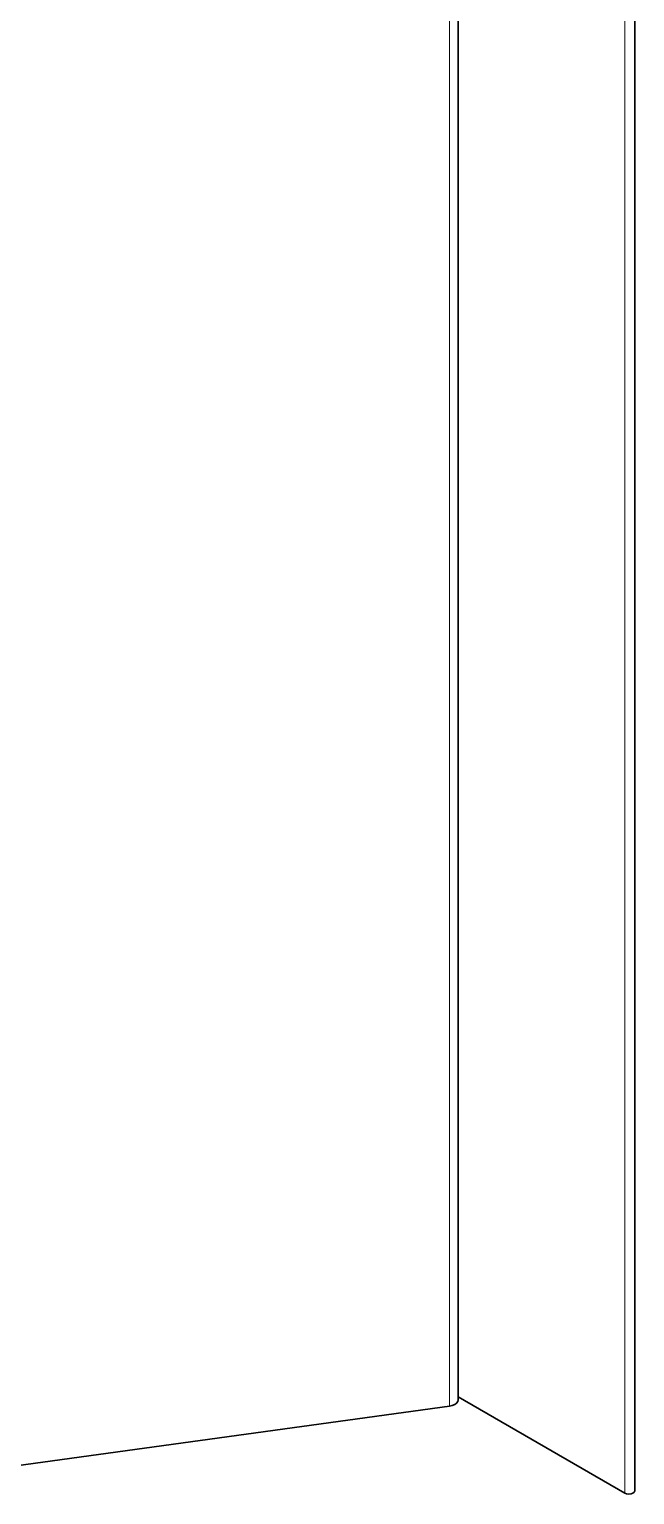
# Paper-space layout 'Blatt1' of a CAD drawing. Header units: millimetres. Extents: x 0 to 1189, y 0 to 841.
# Drawn here: x 1060.3 to 1102.7, y 347.8 to 450.4 of the extents above; entities that cross this region are included whole.
import ezdxf

# ---------------------------------------------------------------- set-up
doc = ezdxf.new("R2010")
doc.units = ezdxf.units.MM

psp = doc.layouts.new('Blatt1')

# ---------------------------------------------------------------- linework, layer by layer
at = {"color": 8, "linetype": 'Continuous', "lineweight": 18}
for p, q in [((1089.704, 354.013), (1089.704, 633.107)), ((1101.977, 347.928), (1101.977, 627.022))]:
    psp.add_line(p, q, dxfattribs=at)
at = {"color": 7, "linetype": 'Continuous', "lineweight": 35}
for p, q in [((1090.318, 354.463), (1090.318, 633.556)), ((1102.677, 348.096), (1102.677, 627.189)), ((1089.704, 354.013), (1044.78, 347.818)), ((1090.318, 354.659), (1101.977, 347.928))]:
    psp.add_line(p, q, dxfattribs=at)
at = {"color": 7, "linetype": 'Continuous', "lineweight": 35, "flags": 128}
for points in [[(1090.318, 354.463), (1090.318, 354.458), (1090.287, 354.337), (1090.204, 354.225), (1090.072, 354.129), (1089.901, 354.057), (1089.704, 354.013)], [(1102.677, 348.096), (1102.646, 348.005), (1102.557, 347.928), (1102.424, 347.877), (1102.267, 347.859), (1102.11, 347.877), (1101.977, 347.928)]]:
    psp.add_lwpolyline(points, dxfattribs=at)

doc.saveas('drawing.dxf')
